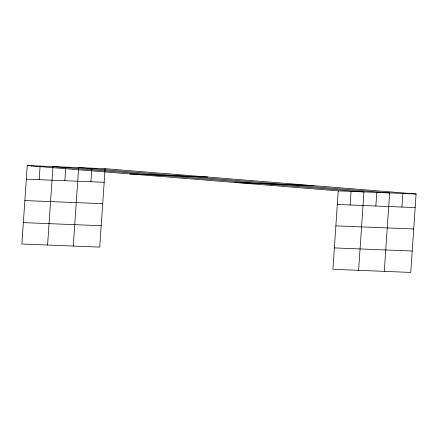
<?xml version="1.0" encoding="UTF-8"?>
<svg xmlns="http://www.w3.org/2000/svg" width="438" height="438" viewBox="0 0 438 438"><rect width="100%" height="100%" fill="white"/><g stroke="black" fill="none" stroke-linecap="round" stroke-linejoin="round"><path stroke-width="0.66" d="M105.093 168.69L27.249 165.58L21.9 244.01L99.749 247.12L105.093 168.69L416.1 193.99L410.751 272.42L332.907 269.31L338.251 190.88L416.1 193.99M39.163 179.684L40.093 166.095M47.589 245.039L52.938 166.61L363.94 191.904L358.596 270.334M64.857 180.708L65.782 167.119M73.277 246.063L78.626 167.634L389.634 192.934L384.285 271.363M90.934 181.748L91.86 168.165M350.17 204.979L351.095 191.39M375.859 206.008L376.79 192.419M401.942 207.048L402.867 193.459M129.878 173.93L207.727 177.04M235.622 182.531L313.466 185.641M26.318 179.169L104.167 182.279M337.326 204.469L415.175 207.579M24.862 200.566L102.711 203.675M335.869 225.866L413.713 228.975M23.356 222.614L101.205 225.723M334.364 247.908L412.213 251.023M27.249 165.58L338.251 190.88"/></g></svg>
